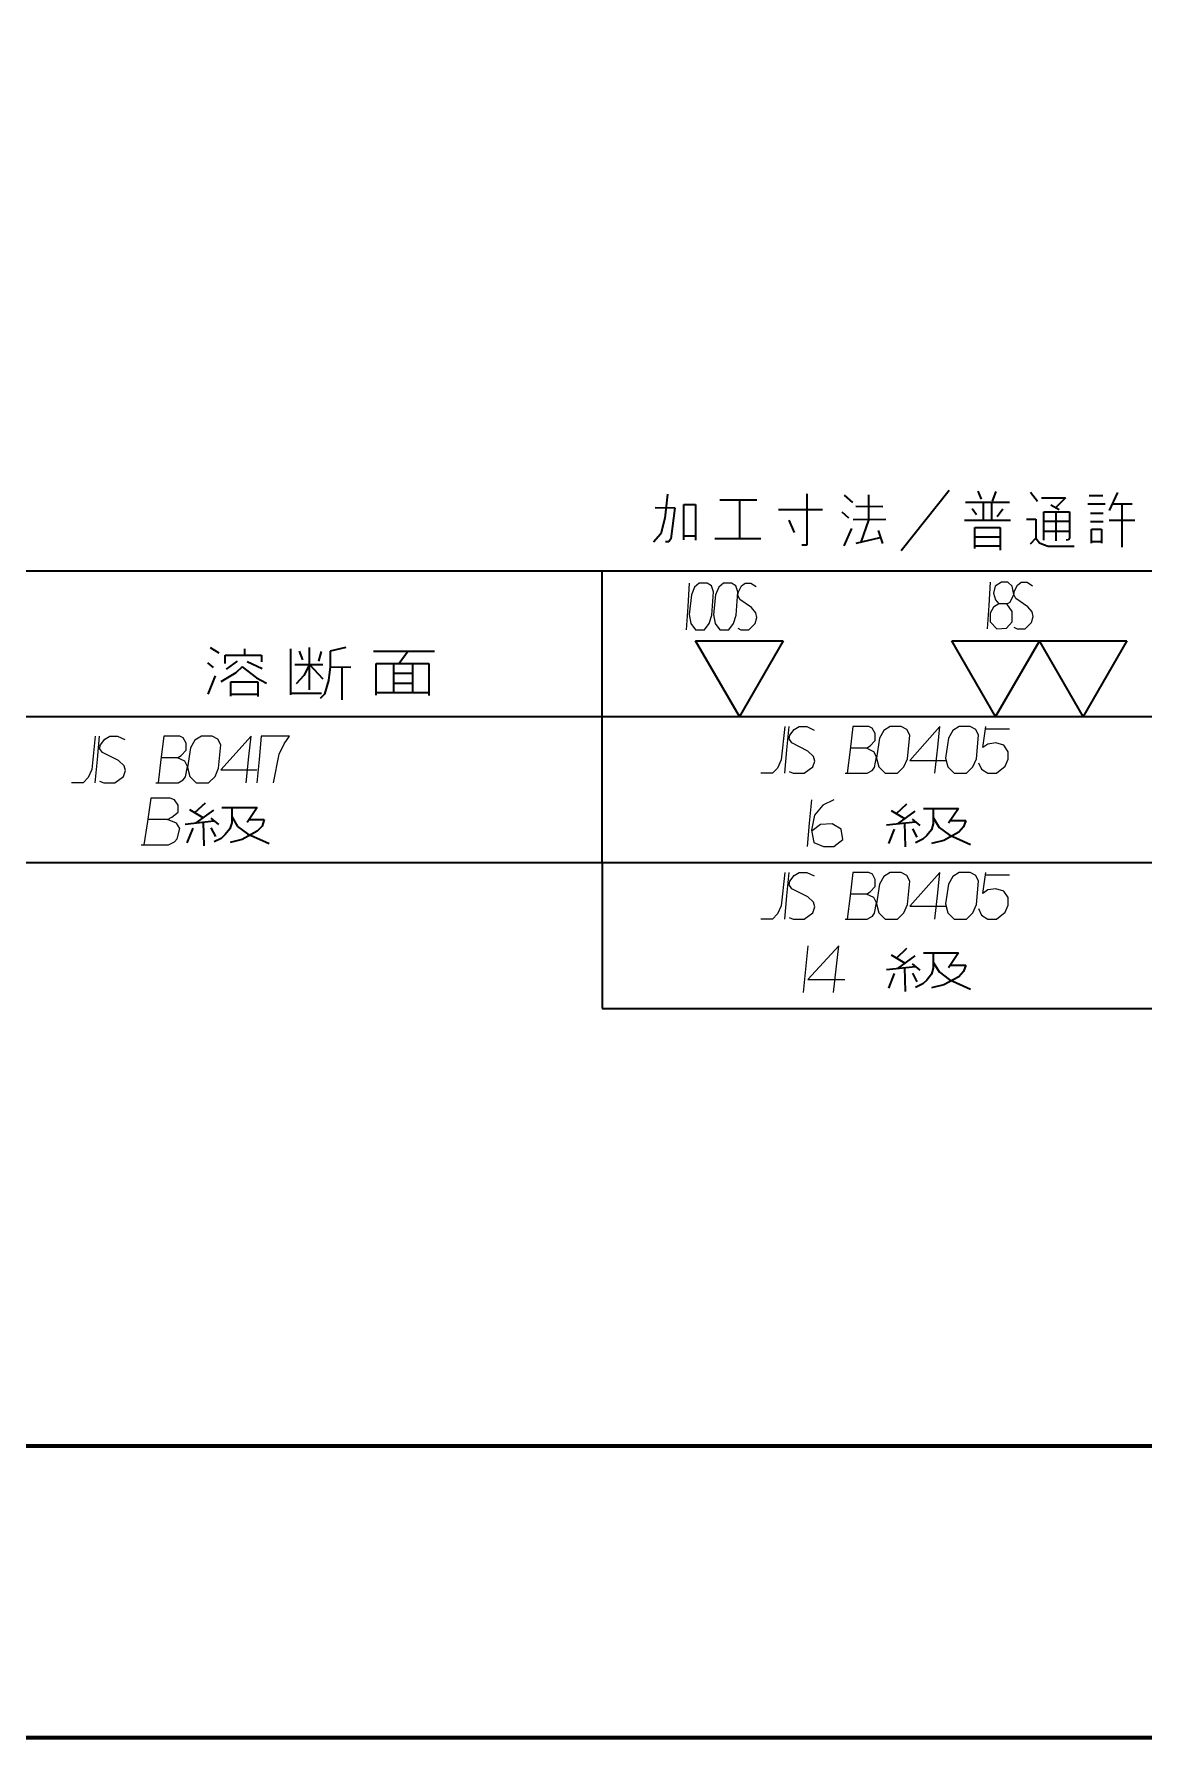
# Model space of a CAD drawing. Header units: millimetres. Extents: x 1333 to 104182, y -62926 to -5704.
# Drawn here: x 51029 to 51105.1, y -62915.6 to -62798.8 of the extents above; entities that cross this region are included whole.
import ezdxf

# ---------------------------------------------------------------- set-up
doc = ezdxf.new("R2010")
doc.units = ezdxf.units.MM
doc.header["$LTSCALE"] = 0.5
doc.layers.add('11', color=3, linetype='Continuous')

msp = doc.modelspace()

# ---------------------------------------------------------------- linework, layer by layer
at = {"color": 7, "lineweight": 35, "ltscale": 0.020655}
msp.add_line((51072.453, -62830.314), (51072.263, -62831.955), dxfattribs=at)
at = {"color": 7, "lineweight": 35, "ltscale": 0.044147}
msp.add_line((51082.015, -62830.284), (51082.015, -62833.816), dxfattribs=at)
at = {"color": 7, "lineweight": 35, "ltscale": 0.009588}
msp.add_line((51084.559, -62830.372), (51085.13, -62830.885), dxfattribs=at)
at = {"color": 7, "lineweight": 35, "ltscale": 0.021799}
msp.add_line((51086.241, -62830.358), (51086.241, -62832.101), dxfattribs=at)
at = {"color": 7, "lineweight": 35, "ltscale": 0.066172}
msp.add_line((51088.464, -62834.182), (51091.754, -62830.035), dxfattribs=at)
at = {"color": 7, "lineweight": 35, "ltscale": 0.007379}
msp.add_line((51093.714, -62830.109), (51093.947, -62830.651), dxfattribs=at)
at = {"color": 7, "lineweight": 35, "ltscale": 0.008807}
msp.add_line((51094.956, -62830.138), (51094.708, -62830.797), dxfattribs=at)
at = {"color": 7, "lineweight": 35, "ltscale": 0.009663}
msp.add_line((51097.34, -62830.182), (51097.807, -62830.797), dxfattribs=at)
at = {"color": 7, "lineweight": 35, "ltscale": 0.020654}
msp.add_line((51098.085, -62830.563), (51099.737, -62830.563), dxfattribs=at)
at = {"color": 7, "lineweight": 35, "ltscale": 0.011899}
msp.add_line((51099.737, -62830.563), (51099.064, -62831.236), dxfattribs=at)
at = {"color": 7, "lineweight": 35, "ltscale": 0.011804}
msp.add_line((51101.349, -62830.396), (51102.294, -62830.396), dxfattribs=at)
at = {"color": 7, "lineweight": 35, "ltscale": 0.01708}
msp.add_line((51103.302, -62830.198), (51102.717, -62831.432), dxfattribs=at)
at = {"color": 7, "lineweight": 35, "ltscale": 0.016825}
msp.add_line((51071.604, -62831.222), (51072.95, -62831.252), dxfattribs=at)
at = {"color": 7, "lineweight": 35, "ltscale": 0.026786}
msp.add_line((51072.95, -62831.252), (51072.672, -62833.376), dxfattribs=at)
at = {"color": 7, "lineweight": 35, "ltscale": 0.030225}
msp.add_line((51073.564, -62833.435), (51073.564, -62831.017), dxfattribs=at)
at = {"color": 7, "lineweight": 35, "ltscale": 0.010229}
for p, q in [((51073.564, -62831.017), (51074.383, -62831.017)), ((51073.564, -62833.171), (51074.383, -62833.171))]:
    msp.add_line(p, q, dxfattribs=at)
at = {"color": 7, "lineweight": 35, "ltscale": 0.030591}
msp.add_line((51074.383, -62831.017), (51074.383, -62833.464), dxfattribs=at)
at = {"color": 7, "lineweight": 35, "ltscale": 0.031799}
msp.add_line((51076.035, -62830.695), (51078.579, -62830.695), dxfattribs=at)
at = {"color": 7, "lineweight": 35, "ltscale": 0.033154}
msp.add_line((51077.381, -62830.695), (51077.381, -62833.347), dxfattribs=at)
at = {"color": 7, "lineweight": 35, "ltscale": 0.037646}
msp.add_line((51080.056, -62831.354), (51083.068, -62831.354), dxfattribs=at)
at = {"color": 7, "lineweight": 35, "ltscale": 0.007779}
msp.add_line((51084.399, -62831.53), (51084.867, -62831.94), dxfattribs=at)
at = {"color": 7, "lineweight": 35, "ltscale": 0.023221}
msp.add_line((51085.364, -62831.134), (51087.221, -62831.164), dxfattribs=at)
at = {"color": 7, "lineweight": 35, "ltscale": 0.037671}
msp.add_line((51092.88, -62830.863), (51095.893, -62830.863), dxfattribs=at)
at = {"color": 7, "lineweight": 35, "ltscale": 0.006379}
msp.add_line((51093.333, -62831.296), (51093.64, -62831.703), dxfattribs=at)
at = {"color": 7, "lineweight": 35, "ltscale": 0.015274}
for p, q in [((51094.095, -62830.863), (51094.095, -62832.085)), ((51094.669, -62830.863), (51094.669, -62832.085))]:
    msp.add_line(p, q, dxfattribs=at)
at = {"color": 7, "lineweight": 35, "ltscale": 0.008333}
msp.add_line((51095.448, -62831.335), (51095.054, -62831.872), dxfattribs=at)
at = {"color": 7, "lineweight": 35, "ltscale": 0.021924}
for p, q in [((51098.256, -62831.532), (51100.01, -62831.532)), ((51098.256, -62832.163), (51100.01, -62832.163)), ((51098.256, -62832.839), (51100.01, -62832.839))]:
    msp.add_line(p, q, dxfattribs=at)
at = {"color": 7, "lineweight": 35, "ltscale": 0.024112}
msp.add_line((51098.256, -62833.461), (51098.256, -62831.532), dxfattribs=at)
at = {"color": 7, "lineweight": 35, "ltscale": 0.008191}
msp.add_line((51098.722, -62831.039), (51099.29, -62831.367), dxfattribs=at)
at = {"color": 7, "lineweight": 35, "ltscale": 0.024789}
msp.add_line((51099.065, -62831.532), (51099.065, -62833.515), dxfattribs=at)
at = {"color": 7, "lineweight": 35, "ltscale": 0.022086}
msp.add_line((51100.01, -62831.532), (51100.01, -62833.298), dxfattribs=at)
at = {"color": 7, "lineweight": 35, "ltscale": 0.014954}
msp.add_line((51101.26, -62830.982), (51102.456, -62830.982), dxfattribs=at)
at = {"color": 7, "lineweight": 35, "ltscale": 0.010791}
for p, q in [((51101.448, -62831.604), (51102.311, -62831.604)), ((51101.458, -62832.181), (51102.321, -62832.181))]:
    msp.add_line(p, q, dxfattribs=at)
at = {"color": 7, "lineweight": 35, "ltscale": 0.017163}
msp.add_line((51102.935, -62830.971), (51104.308, -62830.971), dxfattribs=at)
at = {"color": 7, "lineweight": 35, "ltscale": 0.037097}
msp.add_line((51103.589, -62830.971), (51103.589, -62833.938), dxfattribs=at)
at = {"color": 7, "lineweight": 35, "ltscale": 0.013815}
msp.add_line((51072.263, -62831.955), (51071.985, -62833.025), dxfattribs=at)
at = {"color": 7, "lineweight": 35, "ltscale": 0.011397}
msp.add_line((51080.759, -62832.101), (51081.124, -62832.937), dxfattribs=at)
at = {"color": 7, "lineweight": 35, "ltscale": 0.016069}
msp.add_line((51084.559, -62833.845), (51085.087, -62832.673), dxfattribs=at)
at = {"color": 7, "lineweight": 35, "ltscale": 0.027969}
msp.add_line((51087.411, -62832.043), (51085.174, -62832.072), dxfattribs=at)
at = {"color": 7, "lineweight": 35, "ltscale": 0.020044}
msp.add_line((51086.241, -62832.101), (51085.7, -62833.611), dxfattribs=at)
at = {"color": 7, "lineweight": 35, "ltscale": 0.011819}
msp.add_line((51086.885, -62832.805), (51087.192, -62833.699), dxfattribs=at)
at = {"color": 7, "lineweight": 35, "ltscale": 0.039233}
msp.add_line((51092.819, -62832.085), (51095.958, -62832.085), dxfattribs=at)
at = {"color": 7, "lineweight": 35, "ltscale": 0.021753}
for p, q in [((51093.509, -62832.585), (51095.249, -62832.585)), ((51093.509, -62833.245), (51095.249, -62833.245)), ((51093.509, -62833.845), (51095.249, -62833.845))]:
    msp.add_line(p, q, dxfattribs=at)
at = {"color": 7, "lineweight": 35, "ltscale": 0.018134}
msp.add_line((51093.509, -62834.036), (51093.509, -62832.585), dxfattribs=at)
at = {"color": 7, "lineweight": 35, "ltscale": 0.019601}
msp.add_line((51095.249, -62832.585), (51095.249, -62834.153), dxfattribs=at)
at = {"color": 7, "lineweight": 35, "ltscale": 0.008044}
for p, q in [((51097.061, -62832.014), (51097.705, -62832.014)), ((51047.215, -62841.064), (51047.427, -62841.672))]:
    msp.add_line(p, q, dxfattribs=at)
at = {"color": 7, "lineweight": 35, "ltscale": 0.016486}
msp.add_line((51097.705, -62832.014), (51097.705, -62833.332), dxfattribs=at)
at = {"color": 7, "lineweight": 35, "ltscale": 0.008545}
for p, q in [((51101.512, -62832.713), (51102.195, -62832.713)), ((51101.512, -62833.551), (51102.195, -62833.551))]:
    msp.add_line(p, q, dxfattribs=at)
at = {"color": 7, "lineweight": 35, "ltscale": 0.011942}
for p, q in [((51101.512, -62833.668), (51101.512, -62832.713)), ((51102.195, -62832.713), (51102.195, -62833.668))]:
    msp.add_line(p, q, dxfattribs=at)
at = {"color": 7, "lineweight": 35, "ltscale": 0.022253}
msp.add_line((51102.717, -62832.082), (51104.497, -62832.082), dxfattribs=at)
at = {"color": 7, "lineweight": 35, "ltscale": 0.009468}
msp.add_line((51071.985, -62833.025), (51071.488, -62833.596), dxfattribs=at)
at = {"color": 7, "lineweight": 35, "ltscale": 0.00293}
msp.add_line((51072.541, -62833.567), (51072.306, -62833.567), dxfattribs=at)
at = {"color": 7, "lineweight": 35, "ltscale": 0.002891}
msp.add_line((51072.672, -62833.376), (51072.541, -62833.567), dxfattribs=at)
at = {"color": 7, "lineweight": 35, "ltscale": 0.039294}
msp.add_line((51075.699, -62833.347), (51078.843, -62833.347), dxfattribs=at)
at = {"color": 7, "lineweight": 35, "ltscale": 0.004382}
msp.add_line((51082.015, -62833.816), (51081.665, -62833.816), dxfattribs=at)
at = {"color": 7, "lineweight": 35, "ltscale": 0.021238}
msp.add_line((51085.379, -62833.67), (51087.031, -62833.274), dxfattribs=at)
at = {"color": 7, "lineweight": 35, "ltscale": 0.007115}
msp.add_line((51097.705, -62833.332), (51097.303, -62833.735), dxfattribs=at)
at = {"color": 7, "lineweight": 35, "ltscale": 0.005093}
msp.add_line((51097.705, -62833.332), (51097.954, -62833.655), dxfattribs=at)
at = {"color": 7, "lineweight": 35, "ltscale": 0.003764}
msp.add_line((51097.954, -62833.655), (51098.231, -62833.772), dxfattribs=at)
at = {"color": 7, "lineweight": 35, "ltscale": 0.004227}
msp.add_line((51098.231, -62833.772), (51098.554, -62833.875), dxfattribs=at)
at = {"color": 7, "lineweight": 35, "ltscale": 0.022107}
msp.add_line((51098.554, -62833.875), (51100.322, -62833.875), dxfattribs=at)
at = {"color": 7, "lineweight": 35, "ltscale": 0.001934}
msp.add_line((51099.932, -62833.432), (51099.783, -62833.472), dxfattribs=at)
at = {"color": 7, "lineweight": 35, "ltscale": 0.001928}
msp.add_line((51100.01, -62833.298), (51099.932, -62833.432), dxfattribs=at)
at = {"color": 7, "lineweight": 35}
for p, q in [((50987.971, -62835.561), (51228.328, -62835.561)), ((50987.971, -62845.561), (51227.971, -62845.561)), ((51027.971, -62855.561), (51067.971, -62855.561)), ((51067.971, -62855.561), (51227.971, -62855.561)), ((51067.971, -62865.561), (51107.971, -62865.561)), ((51507.971, -62895.561), (50987.971, -62895.561))]:
    msp.add_line(p, q, dxfattribs=at)
at = {"color": 7, "lineweight": 35, "ltscale": 0.25}
msp.add_line((51067.971, -62855.561), (51067.971, -62835.561), dxfattribs=at)
at = {"color": 7, "lineweight": 35, "ltscale": 0.008742}
msp.add_line((51041.116, -62840.815), (51041.707, -62841.189), dxfattribs=at)
at = {"color": 7, "lineweight": 35, "ltscale": 0.00546}
msp.add_line((51043.466, -62840.908), (51043.466, -62841.345), dxfattribs=at)
at = {"color": 7, "lineweight": 35, "ltscale": 0.039401}
msp.add_line((51046.614, -62840.923), (51046.614, -62844.075), dxfattribs=at)
at = {"color": 7, "lineweight": 35, "ltscale": 0.036154}
msp.add_line((51047.909, -62843.718), (51047.909, -62840.826), dxfattribs=at)
at = {"color": 7, "lineweight": 35, "ltscale": 0.008754}
msp.add_line((51048.72, -62841.086), (51048.525, -62841.759), dxfattribs=at)
at = {"color": 7, "lineweight": 35, "ltscale": 0.013877}
msp.add_line((51050.409, -62840.831), (51049.326, -62841.075), dxfattribs=at)
at = {"color": 7, "lineweight": 35, "ltscale": 0.013495}
msp.add_line((51049.326, -62841.075), (51049.326, -62842.155), dxfattribs=at)
at = {"color": 7, "lineweight": 35, "ltscale": 0.052246}
msp.add_line((51052.298, -62841.07), (51056.477, -62841.07), dxfattribs=at)
at = {"color": 7, "lineweight": 35, "ltscale": 0.013246}
msp.add_line((51054.675, -62841.07), (51054.052, -62841.927), dxfattribs=at)
at = {"color": 7, "lineweight": 35, "ltscale": 0.074999}
for p, q in [((51077.379, -62845.561), (51074.379, -62840.365)), ((51077.379, -62845.561), (51074.379, -62840.365)), ((51080.379, -62840.365), (51077.379, -62845.561)), ((51080.379, -62840.365), (51077.379, -62845.561)), ((51094.941, -62845.561), (51091.941, -62840.365)), ((51094.941, -62845.561), (51091.941, -62840.365)), ((51097.941, -62840.365), (51094.941, -62845.561)), ((51097.941, -62840.365), (51094.941, -62845.561)), ((51100.941, -62845.561), (51097.941, -62840.365)), ((51100.941, -62845.561), (51097.941, -62840.365)), ((51103.941, -62840.365), (51100.941, -62845.561)), ((51103.941, -62840.365), (51100.941, -62845.561))]:
    msp.add_line(p, q, dxfattribs=at)
at = {"color": 7, "lineweight": 35, "ltscale": 0.075}
for p, q in [((51074.379, -62840.365), (51080.379, -62840.365)), ((51074.379, -62840.365), (51080.379, -62840.365)), ((51091.941, -62840.365), (51097.941, -62840.365)), ((51091.941, -62840.365), (51097.941, -62840.365)), ((51097.941, -62840.365), (51103.941, -62840.365)), ((51097.941, -62840.365), (51103.941, -62840.365))]:
    msp.add_line(p, q, dxfattribs=at)
at = {"color": 7, "lineweight": 35, "ltscale": 0.006512}
msp.add_line((51040.913, -62841.875), (51041.318, -62842.203), dxfattribs=at)
at = {"color": 7, "lineweight": 35, "ltscale": 0.007211}
msp.add_line((51042.142, -62841.922), (51042.142, -62841.345), dxfattribs=at)
at = {"color": 7, "lineweight": 35, "ltscale": 0.031128}
msp.add_line((51042.142, -62841.345), (51044.633, -62841.345), dxfattribs=at)
at = {"color": 7, "lineweight": 35, "ltscale": 0.01145}
msp.add_line((51042.952, -62841.766), (51042.205, -62842.296), dxfattribs=at)
at = {"color": 7, "lineweight": 35, "ltscale": 0.007454}
msp.add_line((51043.309, -62842.156), (51042.858, -62842.546), dxfattribs=at)
at = {"color": 7, "lineweight": 35, "ltscale": 0.015147}
msp.add_line((51043.309, -62842.156), (51044.274, -62842.889), dxfattribs=at)
at = {"color": 7, "lineweight": 35, "ltscale": 0.01429}
msp.add_line((51043.637, -62841.781), (51044.679, -62842.249), dxfattribs=at)
at = {"color": 7, "lineweight": 35, "ltscale": 0.005847}
msp.add_line((51044.633, -62841.345), (51044.633, -62841.813), dxfattribs=at)
at = {"color": 7, "lineweight": 35, "ltscale": 0.024097}
msp.add_line((51046.906, -62841.997), (51048.834, -62841.997), dxfattribs=at)
at = {"color": 7, "lineweight": 35, "ltscale": 0.010407}
msp.add_line((51047.909, -62841.997), (51047.523, -62842.735), dxfattribs=at)
at = {"color": 7, "lineweight": 35, "ltscale": 0.016811}
msp.add_line((51047.909, -62841.997), (51048.828, -62842.979), dxfattribs=at)
at = {"color": 7, "lineweight": 35, "ltscale": 0.011616}
msp.add_line((51049.326, -62842.155), (51049.213, -62843.077), dxfattribs=at)
at = {"color": 7, "lineweight": 35, "ltscale": 0.017666}
msp.add_line((51049.326, -62842.155), (51050.739, -62842.176), dxfattribs=at)
at = {"color": 7, "lineweight": 35, "ltscale": 0.027921}
msp.add_line((51050.138, -62842.167), (51050.138, -62844.401), dxfattribs=at)
at = {"color": 7, "lineweight": 35, "ltscale": 0.045276}
for p, q in [((51052.476, -62841.911), (51056.098, -62841.911)), ((51052.476, -62843.912), (51056.098, -62843.912))]:
    msp.add_line(p, q, dxfattribs=at)
at = {"color": 7, "lineweight": 35, "ltscale": 0.027261}
msp.add_line((51052.476, -62844.091), (51052.476, -62841.911), dxfattribs=at)
at = {"color": 7, "lineweight": 35, "ltscale": 0.025024}
for p, q in [((51053.668, -62841.911), (51053.668, -62843.912)), ((51054.983, -62841.911), (51054.983, -62843.912))]:
    msp.add_line(p, q, dxfattribs=at)
at = {"color": 7, "lineweight": 35, "ltscale": 0.027399}
msp.add_line((51056.098, -62841.911), (51056.098, -62844.102), dxfattribs=at)
at = {"color": 7, "lineweight": 35, "ltscale": 0.016865}
msp.add_line((51040.96, -62844.012), (51041.473, -62842.764), dxfattribs=at)
at = {"color": 7, "lineweight": 35, "ltscale": 0.014848}
msp.add_line((51042.858, -62842.546), (51041.847, -62843.17), dxfattribs=at)
at = {"color": 7, "lineweight": 35, "ltscale": 0.022949}
for p, q in [((51042.532, -62843.185), (51044.368, -62843.185)), ((51042.532, -62844.01), (51044.368, -62844.01))]:
    msp.add_line(p, q, dxfattribs=at)
at = {"color": 7, "lineweight": 35, "ltscale": 0.012088}
msp.add_line((51042.532, -62844.152), (51042.532, -62843.185), dxfattribs=at)
at = {"color": 7, "lineweight": 35, "ltscale": 0.009924}
msp.add_line((51044.274, -62842.889), (51044.974, -62843.263), dxfattribs=at)
at = {"color": 7, "lineweight": 35, "ltscale": 0.012479}
msp.add_line((51044.368, -62843.185), (51044.368, -62844.183), dxfattribs=at)
at = {"color": 7, "lineweight": 35, "ltscale": 0.00969}
msp.add_line((51047.523, -62842.735), (51047.01, -62843.316), dxfattribs=at)
at = {"color": 7, "lineweight": 35, "ltscale": 0.012229}
msp.add_line((51049.213, -62843.077), (51048.936, -62844.016), dxfattribs=at)
at = {"color": 7, "lineweight": 35, "ltscale": 0.016443}
for p, q in [((51053.668, -62842.572), (51054.983, -62842.572)), ((51053.668, -62843.267), (51054.983, -62843.267))]:
    msp.add_line(p, q, dxfattribs=at)
at = {"color": 7, "lineweight": 35, "ltscale": 0.026526}
msp.add_line((51046.614, -62843.94), (51048.736, -62843.94), dxfattribs=at)
at = {"color": 7, "lineweight": 35, "ltscale": 0.005127}
msp.add_line((51048.936, -62844.016), (51048.649, -62844.308), dxfattribs=at)
at = {"color": 7, "lineweight": 35, "ltscale": 0.012234}
msp.add_line((51040.757, -62851.49), (51040.041, -62852.158), dxfattribs=at)
at = {"color": 7, "lineweight": 35, "ltscale": 0.012225}
for p, q in [((51088.841, -62851.553), (51088.126, -62852.221)), ((51088.841, -62861.463), (51088.126, -62862.131))]:
    msp.add_line(p, q, dxfattribs=at)
at = {"color": 7, "lineweight": 35, "ltscale": 0.024924}
for p, q in [((51039.384, -62852.924), (51041.365, -62852.702)), ((51087.468, -62852.987), (51089.449, -62852.765)), ((51087.468, -62862.897), (51089.449, -62862.675))]:
    msp.add_line(p, q, dxfattribs=at)
at = {"color": 7, "lineweight": 35, "ltscale": 0.013327}
msp.add_line((51039.696, -62851.919), (51040.608, -62852.471), dxfattribs=at)
at = {"color": 7, "lineweight": 35, "ltscale": 0.018504}
msp.add_line((51041.324, -62851.976), (51040.123, -62852.842), dxfattribs=at)
at = {"color": 7, "lineweight": 35, "ltscale": 0.020496}
for p, q in [((51040.624, -62852.785), (51040.666, -62854.424)), ((51088.709, -62852.848), (51088.751, -62854.487)), ((51088.709, -62862.758), (51088.751, -62864.397))]:
    msp.add_line(p, q, dxfattribs=at)
at = {"color": 7, "lineweight": 35, "ltscale": 0.008484}
for p, q in [((51041.142, -62852.529), (51041.669, -62852.957)), ((51089.227, -62852.592), (51089.754, -62853.02)), ((51089.227, -62862.502), (51089.754, -62862.93))]:
    msp.add_line(p, q, dxfattribs=at)
at = {"color": 7, "lineweight": 35, "ltscale": 0.030127}
msp.add_line((51041.907, -62851.787), (51044.317, -62851.787), dxfattribs=at)
at = {"color": 7, "lineweight": 35, "ltscale": 0.013083}
for p, q in [((51042.582, -62851.787), (51042.582, -62852.834)), ((51090.666, -62851.85), (51090.666, -62852.897)), ((51090.666, -62861.76), (51090.666, -62862.807))]:
    msp.add_line(p, q, dxfattribs=at)
at = {"color": 7, "lineweight": 35, "ltscale": 0.009837}
for p, q in [((51042.582, -62852.413), (51042.985, -62853.089)), ((51090.666, -62852.476), (51091.069, -62853.152)), ((51090.666, -62862.386), (51091.069, -62863.062))]:
    msp.add_line(p, q, dxfattribs=at)
at = {"color": 7, "lineweight": 35, "ltscale": 0.01536}
for p, q in [((51044.317, -62851.787), (51043.635, -62852.809)), ((51092.401, -62851.85), (51091.719, -62852.872)), ((51092.401, -62861.76), (51091.719, -62862.782))]:
    msp.add_line(p, q, dxfattribs=at)
at = {"color": 7, "lineweight": 35, "ltscale": 0.013049}
for p, q in [((51043.766, -62852.611), (51044.81, -62852.611)), ((51091.85, -62852.674), (51092.894, -62852.674)), ((51091.85, -62862.584), (51092.894, -62862.584))]:
    msp.add_line(p, q, dxfattribs=at)
at = {"color": 7, "lineweight": 35, "ltscale": 0.005862}
msp.add_line((51044.81, -62852.611), (51044.662, -62853.056), dxfattribs=at)
at = {"color": 7, "lineweight": 35, "ltscale": 0.013339}
msp.add_line((51087.78, -62851.982), (51088.693, -62852.534), dxfattribs=at)
at = {"color": 7, "lineweight": 35, "ltscale": 0.018495}
for p, q in [((51089.408, -62852.039), (51088.208, -62852.905)), ((51089.408, -62861.949), (51088.208, -62862.815))]:
    msp.add_line(p, q, dxfattribs=at)
at = {"color": 7, "lineweight": 35, "ltscale": 0.030115}
for p, q in [((51089.992, -62851.85), (51092.401, -62851.85)), ((51089.992, -62861.76), (51092.401, -62861.76))]:
    msp.add_line(p, q, dxfattribs=at)
at = {"color": 7, "lineweight": 35, "ltscale": 0.005858}
for p, q in [((51092.894, -62852.674), (51092.747, -62853.119)), ((51092.894, -62862.584), (51092.747, -62863.029))]:
    msp.add_line(p, q, dxfattribs=at)
at = {"color": 7, "lineweight": 35, "ltscale": 0.013404}
for p, q in [((51039.909, -62853.204), (51039.514, -62854.202)), ((51087.994, -62853.267), (51087.599, -62854.265)), ((51087.994, -62863.177), (51087.599, -62864.174))]:
    msp.add_line(p, q, dxfattribs=at)
at = {"color": 7, "lineweight": 35, "ltscale": 0.008293}
for p, q in [((51041.151, -62853.18), (51041.464, -62853.765)), ((51089.235, -62853.243), (51089.548, -62853.828)), ((51089.235, -62863.152), (51089.548, -62863.738))]:
    msp.add_line(p, q, dxfattribs=at)
at = {"color": 7, "lineweight": 35, "ltscale": 0.00685}
for p, q in [((51041.866, -62853.905), (51041.373, -62854.144)), ((51089.951, -62853.968), (51089.458, -62854.207)), ((51089.951, -62863.878), (51089.458, -62864.117))]:
    msp.add_line(p, q, dxfattribs=at)
at = {"color": 7, "lineweight": 35, "ltscale": 0.004731}
for p, q in [((51042.138, -62853.641), (51041.866, -62853.905)), ((51090.222, -62853.704), (51089.951, -62853.968)), ((51090.222, -62863.614), (51089.951, -62863.878))]:
    msp.add_line(p, q, dxfattribs=at)
at = {"color": 7, "lineweight": 35, "ltscale": 0.006372}
msp.add_line((51042.459, -62853.245), (51042.138, -62853.641), dxfattribs=at)
at = {"color": 7, "lineweight": 35, "ltscale": 0.005373}
for p, q in [((51042.582, -62852.834), (51042.459, -62853.245)), ((51090.666, -62852.897), (51090.543, -62853.308)), ((51090.666, -62862.807), (51090.543, -62863.218))]:
    msp.add_line(p, q, dxfattribs=at)
at = {"color": 7, "lineweight": 35, "ltscale": 0.010649}
msp.add_line((51042.985, -62853.089), (51043.667, -62853.6), dxfattribs=at)
at = {"color": 7, "lineweight": 35, "ltscale": 0.014628}
msp.add_line((51044.333, -62853.419), (51043.305, -62853.979), dxfattribs=at)
at = {"color": 7, "lineweight": 35, "ltscale": 0.020168}
msp.add_line((51043.667, -62853.6), (51045.139, -62854.259), dxfattribs=at)
at = {"color": 7, "lineweight": 35, "ltscale": 0.006121}
for p, q in [((51044.662, -62853.056), (51044.333, -62853.419)), ((51092.747, -62853.119), (51092.418, -62853.482)), ((51092.747, -62863.029), (51092.418, -62863.391))]:
    msp.add_line(p, q, dxfattribs=at)
at = {"color": 7, "lineweight": 35, "ltscale": 0.006364}
for p, q in [((51090.543, -62853.308), (51090.222, -62853.704)), ((51090.543, -62863.218), (51090.222, -62863.614))]:
    msp.add_line(p, q, dxfattribs=at)
at = {"color": 7, "lineweight": 35, "ltscale": 0.010659}
for p, q in [((51091.069, -62853.152), (51091.752, -62853.663)), ((51091.069, -62863.062), (51091.752, -62863.573))]:
    msp.add_line(p, q, dxfattribs=at)
at = {"color": 7, "lineweight": 35, "ltscale": 0.01464}
for p, q in [((51092.418, -62853.482), (51091.389, -62854.042)), ((51092.418, -62863.391), (51091.389, -62863.952))]:
    msp.add_line(p, q, dxfattribs=at)
at = {"color": 7, "lineweight": 35, "ltscale": 0.020157}
for p, q in [((51091.752, -62853.663), (51093.223, -62854.322)), ((51091.752, -62863.573), (51093.223, -62864.232))]:
    msp.add_line(p, q, dxfattribs=at)
at = {"color": 7, "lineweight": 35, "ltscale": 0.010798}
msp.add_line((51043.305, -62853.979), (51042.467, -62854.185), dxfattribs=at)
at = {"color": 7, "lineweight": 35, "ltscale": 0.010785}
for p, q in [((51091.389, -62854.042), (51090.552, -62854.248)), ((51091.389, -62863.952), (51090.552, -62864.158))]:
    msp.add_line(p, q, dxfattribs=at)
at = {"color": 7, "lineweight": 35, "ltscale": 0.125}
msp.add_line((51067.971, -62855.561), (51067.971, -62865.561), dxfattribs=at)
at = {"color": 7, "lineweight": 35, "ltscale": 0.013337}
msp.add_line((51087.78, -62861.892), (51088.693, -62862.444), dxfattribs=at)
at = {"color": 7, "lineweight": 70}
for p, q in [((51507.971, -62895.561), (49895.971, -62895.561)), ((51527.971, -62915.561), (49845.971, -62915.561))]:
    msp.add_line(p, q, dxfattribs=at)
at = {"color": 3}
msp.add_lwpolyline([(49845.971, -61727.561), (51527.971, -61727.561), (51527.971, -62915.561), (49845.971, -62915.561)], close=True, dxfattribs=at)
at = {"color": 7, "lineweight": 13}
for points in [[(51073.946, -62836.405), (51073.837, -62838.005), (51073.729, -62839.605)], [(51077.273, -62839.485), (51077.489, -62839.605), (51078.032, -62839.605), (51078.466, -62839.165), (51078.574, -62838.765), (51078.502, -62838.445), (51078.213, -62838.085), (51077.417, -62837.525), (51077.273, -62837.245), (51077.309, -62837.005), (51077.526, -62836.605), (51077.779, -62836.405), (51078.176, -62836.405), (51078.538, -62836.645)], [(51094.58, -62836.344), (51094.47, -62837.944), (51094.36, -62839.544)], [(51095.716, -62837.824), (51095.936, -62837.704), (51096.192, -62837.184), (51096.082, -62836.624), (51095.789, -62836.344), (51095.349, -62836.344), (51094.91, -62836.624), (51094.8, -62837.104), (51094.946, -62837.544), (51095.166, -62837.824)], [(51096.192, -62839.424), (51096.412, -62839.544), (51096.962, -62839.544), (51097.401, -62839.104), (51097.511, -62838.704), (51097.438, -62838.384), (51097.145, -62838.024), (51096.339, -62837.464), (51096.192, -62837.184), (51096.229, -62836.944), (51096.449, -62836.544), (51096.705, -62836.344), (51097.108, -62836.344), (51097.475, -62836.584)], [(51033.233, -62846.894), (51032.986, -62849.174), (51032.739, -62849.734), (51032.393, -62850.094), (51031.602, -62850.094)], [(51033.233, -62850.094), (51033.382, -62848.494), (51033.53, -62846.894)], [(51033.53, -62849.974), (51033.827, -62850.094), (51034.568, -62850.094), (51035.162, -62849.654), (51035.31, -62849.254), (51035.211, -62848.934), (51034.815, -62848.574), (51033.728, -62848.014), (51033.53, -62847.734), (51033.579, -62847.494), (51033.876, -62847.094), (51034.222, -62846.894), (51034.766, -62846.894), (51035.26, -62847.134)], [(51037.386, -62850.094), (51038.919, -62850.094), (51039.265, -62849.894), (51039.413, -62849.694), (51039.562, -62848.974), (51039.364, -62848.614), (51038.87, -62848.374), (51039.117, -62848.214), (51039.463, -62847.854), (51039.463, -62847.374), (51039.265, -62847.014), (51039.018, -62846.894), (51037.93, -62846.894), (51037.732, -62848.494), (51037.535, -62850.094)], [(51043.566, -62850.094), (51043.764, -62848.294), (51043.912, -62846.894), (51041.836, -62849.214), (51044.308, -62849.214)], [(51044.605, -62846.894), (51044.456, -62848.494), (51044.308, -62850.094)], [(51045.445, -62850.094), (51045.841, -62848.134), (51046.187, -62847.414), (51046.533, -62846.894), (51044.605, -62846.894)], [(51080.486, -62846.241), (51080.24, -62848.521), (51079.994, -62849.081), (51079.649, -62849.441), (51078.861, -62849.441)], [(51080.486, -62849.441), (51080.634, -62847.841), (51080.782, -62846.241)], [(51080.782, -62849.321), (51081.077, -62849.441), (51081.815, -62849.441), (51082.406, -62849.001), (51082.554, -62848.601), (51082.456, -62848.281), (51082.062, -62847.921), (51080.978, -62847.361), (51080.782, -62847.081), (51080.831, -62846.841), (51081.126, -62846.441), (51081.471, -62846.241), (51082.013, -62846.241), (51082.505, -62846.481)], [(51084.622, -62849.441), (51086.149, -62849.441), (51086.493, -62849.241), (51086.641, -62849.041), (51086.789, -62848.321), (51086.592, -62847.961), (51086.099, -62847.721), (51086.346, -62847.561), (51086.69, -62847.201), (51086.69, -62846.721), (51086.493, -62846.361), (51086.247, -62846.241), (51085.164, -62846.241), (51084.967, -62847.841), (51084.77, -62849.441)], [(51090.777, -62849.441), (51090.974, -62847.641), (51091.122, -62846.241), (51089.054, -62848.561), (51091.516, -62848.561)], [(51093.781, -62848.721), (51093.978, -62849.161), (51094.421, -62849.441), (51095.012, -62849.441), (51095.603, -62848.961), (51095.8, -62848.481), (51095.8, -62847.961), (51095.504, -62847.521), (51094.963, -62847.361), (51094.421, -62847.441), (51094.076, -62847.681), (51094.273, -62846.241)], [(51094.273, -62846.401), (51095.898, -62846.401)], [(51086.099, -62847.721), (51084.967, -62847.721)], [(51038.87, -62848.374), (51037.732, -62848.374)], [(51036.388, -62854.338), (51038.248, -62854.338), (51038.668, -62854.138), (51038.848, -62853.938), (51039.028, -62853.218), (51038.788, -62852.858), (51038.188, -62852.618), (51038.488, -62852.458), (51038.908, -62852.098), (51038.908, -62851.618), (51038.668, -62851.258), (51038.368, -62851.138), (51037.048, -62851.138), (51036.808, -62852.738), (51036.568, -62854.338)], [(51082.327, -62851.268), (51082.174, -62852.868), (51082.022, -62854.468)], [(51083.851, -62851.268), (51083.089, -62851.628), (51082.53, -62852.308), (51082.327, -62853.348), (51082.479, -62854.188), (51083.139, -62854.468), (51083.851, -62854.468), (51084.46, -62853.988), (51084.359, -62853.268), (51083.749, -62852.908), (51082.936, -62852.948), (51082.377, -62853.388)], [(51038.188, -62852.618), (51036.808, -62852.618)], [(51080.487, -62856.241), (51080.24, -62858.521), (51079.994, -62859.081), (51079.649, -62859.441), (51078.862, -62859.441)], [(51080.487, -62859.441), (51080.634, -62857.841), (51080.782, -62856.241)], [(51080.782, -62859.321), (51081.077, -62859.441), (51081.816, -62859.441), (51082.407, -62859.001), (51082.555, -62858.601), (51082.456, -62858.281), (51082.062, -62857.921), (51080.979, -62857.361), (51080.782, -62857.081), (51080.831, -62856.841), (51081.127, -62856.441), (51081.471, -62856.241), (51082.013, -62856.241), (51082.505, -62856.481)], [(51084.623, -62859.441), (51086.149, -62859.441), (51086.494, -62859.241), (51086.642, -62859.041), (51086.789, -62858.321), (51086.592, -62857.961), (51086.1, -62857.721), (51086.346, -62857.561), (51086.691, -62857.201), (51086.691, -62856.721), (51086.494, -62856.361), (51086.248, -62856.241), (51085.164, -62856.241), (51084.967, -62857.841), (51084.77, -62859.441)], [(51090.778, -62859.441), (51090.975, -62857.641), (51091.122, -62856.241), (51089.054, -62858.561), (51091.516, -62858.561)], [(51093.781, -62858.721), (51093.978, -62859.161), (51094.421, -62859.441), (51095.012, -62859.441), (51095.603, -62858.961), (51095.8, -62858.481), (51095.8, -62857.961), (51095.505, -62857.521), (51094.963, -62857.361), (51094.421, -62857.441), (51094.077, -62857.681), (51094.274, -62856.241)], [(51094.274, -62856.401), (51095.899, -62856.401)], [(51086.1, -62857.721), (51084.967, -62857.721)], [(51082.063, -62861.268), (51081.911, -62862.868), (51081.759, -62864.468)], [(51083.839, -62864.468), (51084.041, -62862.668), (51084.194, -62861.268), (51082.063, -62863.588), (51084.599, -62863.588)]]:
    msp.add_lwpolyline(points, dxfattribs=at)
for points in [[(51074.994, -62839.605), (51075.32, -62839.165), (51075.501, -62838.605), (51075.609, -62837.005), (51075.465, -62836.605), (51075.175, -62836.405), (51074.633, -62836.405), (51074.307, -62836.685), (51074.09, -62837.205), (51073.946, -62838.565), (51074.054, -62839.165), (51074.38, -62839.605)], [(51076.658, -62839.605), (51076.983, -62839.165), (51077.164, -62838.605), (51077.273, -62837.005), (51077.128, -62836.605), (51076.839, -62836.405), (51076.296, -62836.405), (51075.971, -62836.685), (51075.754, -62837.205), (51075.609, -62838.565), (51075.718, -62839.165), (51076.043, -62839.605)], [(51095.02, -62839.544), (51095.679, -62839.504), (51096.082, -62839.064), (51096.082, -62838.344), (51095.716, -62837.824), (51095.166, -62837.824), (51094.8, -62838.064), (51094.58, -62838.464), (51094.58, -62839.064)], [(51040.995, -62850.094), (51041.44, -62849.654), (51041.688, -62849.094), (51041.836, -62847.494), (51041.638, -62847.094), (51041.243, -62846.894), (51040.501, -62846.894), (51040.056, -62847.174), (51039.759, -62847.694), (51039.562, -62849.054), (51039.71, -62849.654), (51040.155, -62850.094)], [(51088.217, -62849.441), (51088.66, -62849.001), (51088.906, -62848.441), (51089.054, -62846.841), (51088.857, -62846.441), (51088.463, -62846.241), (51087.724, -62846.241), (51087.281, -62846.521), (51086.986, -62847.041), (51086.789, -62848.401), (51086.936, -62849.001), (51087.38, -62849.441)], [(51092.944, -62849.441), (51093.387, -62849.001), (51093.633, -62848.441), (51093.781, -62846.841), (51093.584, -62846.441), (51093.19, -62846.241), (51092.451, -62846.241), (51092.008, -62846.521), (51091.713, -62847.041), (51091.516, -62848.401), (51091.664, -62849.001), (51092.107, -62849.441)], [(51088.217, -62859.441), (51088.66, -62859.001), (51088.907, -62858.441), (51089.054, -62856.841), (51088.857, -62856.441), (51088.463, -62856.241), (51087.725, -62856.241), (51087.282, -62856.521), (51086.986, -62857.041), (51086.789, -62858.401), (51086.937, -62859.001), (51087.38, -62859.441)], [(51092.944, -62859.441), (51093.387, -62859.001), (51093.634, -62858.441), (51093.781, -62856.841), (51093.584, -62856.441), (51093.19, -62856.241), (51092.452, -62856.241), (51092.009, -62856.521), (51091.713, -62857.041), (51091.516, -62858.401), (51091.664, -62859.001), (51092.107, -62859.441)]]:
    msp.add_lwpolyline(points, close=True, dxfattribs=at)
at = {"layer": '11'}
msp.add_lwpolyline([(49845.971, -61727.561), (51527.971, -61727.561), (51527.971, -62915.561), (49845.971, -62915.561)], close=True, dxfattribs=at)

doc.saveas('drawing.dxf')
